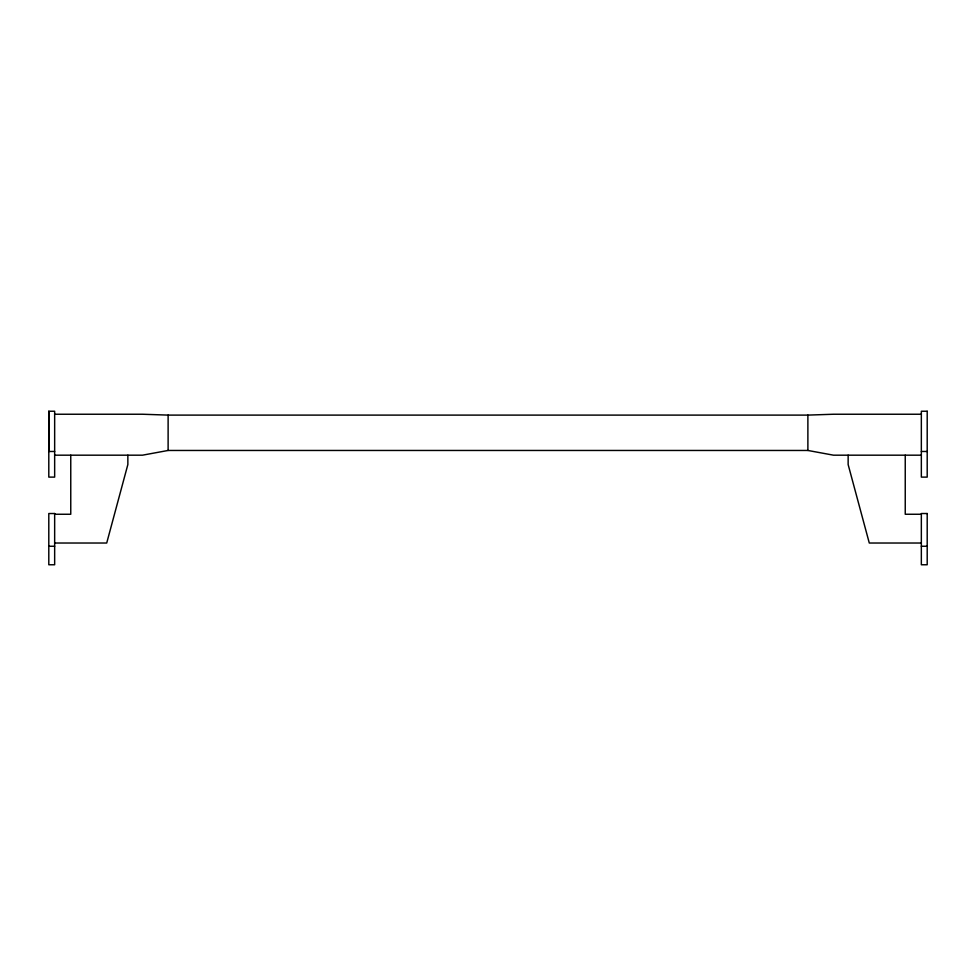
<?xml version="1.0" encoding="UTF-8"?>
<svg xmlns="http://www.w3.org/2000/svg" width="976" height="976" viewBox="0 0 976 976"><rect width="100%" height="100%" fill="white"/><g stroke="black" fill="none" stroke-linecap="round" stroke-linejoin="round"><path stroke-width="1.46" d="M48.8 411.238L48.8 477.118L54.656 477.118L54.656 411.238L48.8 411.238L48.8 451.473L54.656 451.473M921.344 455.182L833.504 455.182L807.884 450.461L168.116 450.461L142.496 455.182L54.656 455.182M54.656 414.239L142.496 414.239L168.116 415.105L807.884 415.105L833.504 414.239L921.344 414.239M921.344 451.473L927.2 451.473M54.656 514.254L70.76 514.254L70.76 455.182M921.344 514.254L905.24 514.254L905.24 455.182M54.656 543.022L106.713 543.022L127.856 464.539L127.856 455.182M921.344 543.022L869.287 543.022L848.144 464.539L848.144 455.182M48.8 546.255L54.656 546.255M921.344 546.255L927.2 546.255M807.884 415.105L807.884 450.461M168.116 415.105L168.116 450.461M927.2 411.238L921.344 411.238L921.344 477.118L927.2 477.118L927.2 411.238M54.656 513.522L48.8 513.522L48.8 564.762L54.656 564.762L54.656 513.522M927.2 513.522L921.344 513.522L921.344 564.762L927.2 564.762L927.2 513.522"/></g></svg>
